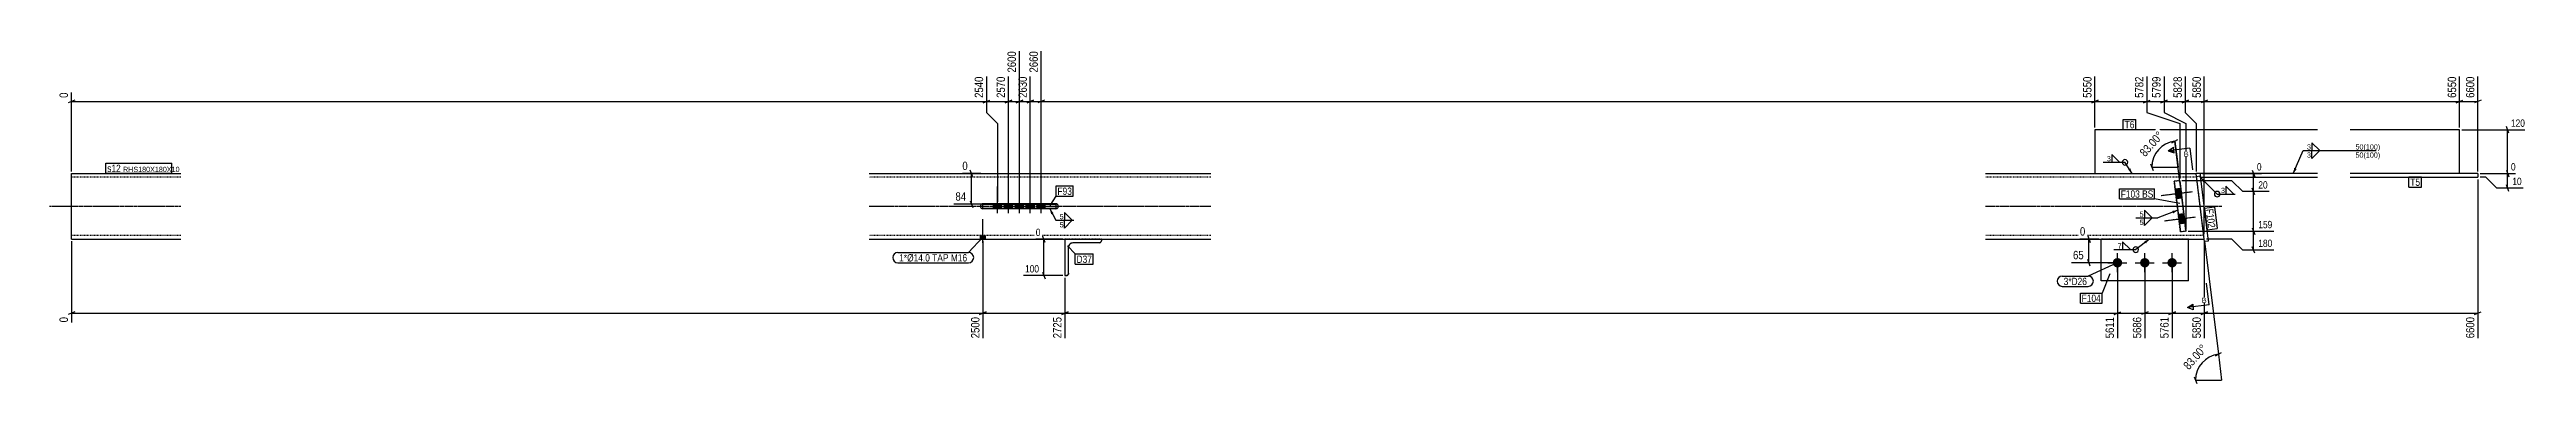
# Model space of a CAD drawing. Header units: millimetres. Extents: x 38 to 39268, y 10 to 1241.
# Drawn here: x 32475 to 39268, y 14 to 932 of the extents above; entities that cross this region are included whole.
import ezdxf

# ---------------------------------------------------------------- set-up
doc = ezdxf.new("R2010")
doc.units = ezdxf.units.MM
doc.linetypes.add('DXK_LINE_DOT2', pattern=[3.9198, 1.9599, -1.9599])
doc.linetypes.add('DXK_LINE_DOT3', pattern=[5.9187, 2.979, -0.9799, 0.9799, -0.9799])
for name, color, linetype in [('MÅLSÆTNING', 7, 'Continuous'), ('STÅL', 7, 'Continuous'), ('TEKST', 7, 'Continuous')]:
    doc.layers.add(name, color=color, linetype=linetype)
doc.styles.add('Arial', font='ARIAL.TTF', dxfattribs={"height": 0.2})
doc.styles.add('Arial Narrow', font='ARIALN.TTF', dxfattribs={"height": 0.2})

msp = doc.modelspace()

# ---------------------------------------------------------------- hatches: boundary and pattern name
at = {"layer": 'STÅL', "linetype": 'Continuous'}
for points in [[(38323, 523.9), (38319.8, 549.7), (38304.9, 547.8), (38308.1, 522)], [(35085.9, 507.1), (35063.9, 507.1), (35063.9, 495.1), (35085.9, 495.1)], [(35085.9, 507.1), (35063.9, 507.1), (35063.9, 495.1), (35085.9, 495.1)], [(35115.9, 507.1), (35093.9, 507.1), (35093.9, 495.1), (35115.9, 495.1)], [(35115.9, 507.1), (35093.9, 507.1), (35093.9, 495.1), (35115.9, 495.1)], [(35145.9, 507.1), (35123.9, 507.1), (35123.9, 495.1), (35145.9, 495.1)], [(35145.9, 507.1), (35123.9, 507.1), (35123.9, 495.1), (35145.9, 495.1)], [(35175.9, 507.1), (35153.9, 507.1), (35153.9, 495.1), (35175.9, 495.1)], [(35175.9, 507.1), (35153.9, 507.1), (35153.9, 495.1), (35175.9, 495.1)], [(35205.9, 507.1), (35183.9, 507.1), (35183.9, 495.1), (35205.9, 495.1)], [(35205.9, 507.1), (35183.9, 507.1), (35183.9, 495.1), (35205.9, 495.1)], [(38331.5, 454.4), (38328.4, 480.2), (38313.5, 478.4), (38316.6, 452.6)], [(35041.9, 421.1), (35027.9, 421.1), (35027.9, 411.1), (35041.9, 411.1)], [(38146.4, 359.1, -1), (38146.4, 333.1, -1)], [(38221.4, 359.1, -1), (38221.4, 333.1, -1)], [(38296.4, 359.1, -1), (38296.4, 333.1, -1)]]:
    msp.add_hatch(color=96, dxfattribs=at).paths.add_polyline_path(points)
at = {"layer": 'TEKST', "linetype": 'Continuous'}
for points in [[(38381.6, 567.8), (38373.7, 581.1), (38386.9, 573.1)], [(38296.7, 488.5), (38312, 490.2), (38299.3, 481.5)], [(38220, 404.9), (38234.2, 411.1), (38224.6, 399)]]:
    msp.add_hatch(color=3, dxfattribs=at).paths.add_polyline_path(points)

# ---------------------------------------------------------------- linework, layer by layer
at = {"layer": 'MÅLSÆTNING', "color": 7, "linetype": 'Continuous'}
for p, q in [((35194.9, 513.1), (35194.9, 927)), ((35194.9, 513.1), (35194.9, 927)), ((35044.9, 857.4), (35044.9, 758.7)), ((35104.9, 513.1), (35104.9, 857.4)), ((35164.9, 513.1), (35164.9, 857.4)), ((38084.9, 717.1), (38084.9, 857.4)), ((38084.9, 717.1), (38084.9, 857.4)), ((38227.2, 857.4), (38227.2, 758.7)), ((38274.2, 857.4), (38274.2, 758.7)), ((38332.6, 857.4), (38332.6, 758.7)), ((38384.7, 425.3), (38384.7, 857.4)), ((38384.7, 425.3), (38384.7, 857.4)), ((39084.9, 717.1), (39084.9, 857.4)), ((39134.9, 597.1), (39134.9, 857.4)), ((32543.9, 792.3), (32525.9, 785.1)), ((32534.9, 597.1), (32534.9, 813.5)), ((35035.9, 785.1), (35053.9, 792.3)), ((35044.9, 788.7), (35104.9, 788.7)), ((35044.9, 758.7), (35074.9, 728.7)), ((35044.9, 758.7), (35074.9, 728.7)), ((35113.9, 792.3), (35095.9, 785.1)), ((35134.9, 788.7), (35164.9, 788.7)), ((35155.9, 785.1), (35173.9, 792.3)), ((35173.9, 792.3), (35155.9, 785.1)), ((35164.9, 788.7), (35194.9, 788.7)), ((35203.9, 792.3), (35185.9, 785.1)), ((35203.9, 792.3), (35185.9, 785.1)), ((35194.9, 788.7), (38084.9, 788.7)), ((38093.9, 792.3), (38075.9, 785.1)), ((38075.9, 785.1), (38093.9, 792.3)), ((38218.2, 785.1), (38236.2, 792.3)), ((38265.2, 785.1), (38283.2, 792.3)), ((38323.6, 785.1), (38341.6, 792.3)), ((38332.6, 788.7), (38384.7, 788.7)), ((38332.6, 758.7), (38362.6, 728.7)), ((38332.6, 758.7), (38362.6, 728.7)), ((38393.7, 792.3), (38375.7, 785.1)), ((38393.7, 792.3), (38375.7, 785.1)), ((38384.7, 788.7), (39084.9, 788.7)), ((39075.9, 785.1), (39093.9, 792.3)), ((39143.9, 792.3), (39125.9, 785.1)), ((35074.9, 728.7), (35074.9, 513.1)), ((35074.9, 728.7), (35074.9, 513.1)), ((38295.3, 675.3), (38312.3, 684.7)), ((38317.5, 568.5), (38303.8, 680)), ((38303.8, 680), (38312.6, 608.5)), ((38317.2, 728.7), (38317.2, 577.5)), ((38317.2, 728.7), (38317.2, 577.5)), ((38334.2, 728.7), (38334.2, 438.6)), ((38334.2, 728.7), (38334.2, 438.6)), ((38362.6, 728.7), (38362.6, 597.1)), ((38362.6, 728.7), (38362.6, 597.1)), ((39090.9, 711.1), (39264.1, 711.1)), ((39220.3, 702.1), (39213.1, 720.1)), ((39216.7, 591.1), (39216.7, 711.1)), ((38237, 617.5), (38244.2, 599.5)), ((35028.9, 591.1), (34978.5, 591.1)), ((35006.9, 582.1), (34999.7, 600.1)), ((35003.3, 507.1), (35003.3, 591.1)), ((38240.6, 608.5), (38312.6, 608.5)), ((38460, 571.5), (38323.2, 571.5)), ((38460, 571.5), (38323.2, 571.5)), ((38379.7, 591.1), (38541.8, 591.1)), ((38490, 541.5), (38460, 571.5)), ((38490, 541.5), (38460, 571.5)), ((38516.4, 600.1), (38523.6, 582.1)), ((38523.6, 532.5), (38516.4, 550.5)), ((38523.6, 532.5), (38516.4, 550.5)), ((38520, 541.5), (38520, 591.1)), ((39134.9, 575.1), (39134.9, 138.6)), ((39140.9, 591.1), (39238.5, 591.1)), ((39140.9, 591.1), (39238.5, 591.1)), ((39156.7, 581.1), (39140.9, 581.1)), ((39186.7, 551.1), (39156.7, 581.1)), ((39258.9, 551.1), (39186.7, 551.1)), ((39213.1, 600.1), (39220.3, 582.1)), ((39213.1, 600.1), (39220.3, 582.1)), ((39220.3, 542.1), (39213.1, 560.1)), ((39216.7, 551.1), (39216.7, 591.1)), ((35028.9, 507.1), (34955.1, 507.1)), ((34999.7, 516.1), (35006.9, 498.1)), ((38562.2, 541.5), (38490, 541.5)), ((38562.2, 541.5), (38490, 541.5)), ((38520, 432.6), (38520, 541.5)), ((35253.9, 411.1), (35179.8, 411.1)), ((35205.2, 402.1), (35198, 420.1)), ((35201.6, 311.1), (35201.6, 411.1)), ((38095.4, 411.1), (38043.6, 411.1)), ((38064.8, 420.1), (38072, 402.1)), ((38068.4, 346.1), (38068.4, 411.1)), ((38340.2, 432.6), (38575, 432.6)), ((38340.2, 432.6), (38575, 432.6)), ((38460, 411.1), (38390.7, 411.1)), ((38490, 381.1), (38460, 411.1)), ((38516.4, 441.6), (38523.6, 423.6)), ((38516.4, 441.6), (38523.6, 423.6)), ((38520, 381.1), (38520, 432.6)), ((32534.9, 405.1), (32534.9, 182.4)), ((35034.9, 405.1), (35034.9, 138.6)), ((38140.4, 346.1), (38020.2, 346.1)), ((38072, 337.1), (38064.8, 355.1)), ((38146.4, 340.1), (38146.4, 138.6)), ((38221.4, 340.1), (38221.4, 138.6)), ((38221.4, 340.1), (38221.4, 138.6)), ((38385.4, 405.2), (38423.5, 94.9)), ((38575, 381.1), (38490, 381.1)), ((38523.6, 372.1), (38516.4, 390.1)), ((35253.9, 311.1), (35146.6, 311.1)), ((35198, 320.1), (35205.2, 302.1)), ((35259.9, 305.1), (35259.9, 138.6)), ((35259.9, 305.1), (35259.9, 138.6)), ((32543.9, 210.9), (32525.9, 203.7)), ((32534.9, 207.3), (35034.9, 207.3)), ((35025.9, 203.7), (35043.9, 210.9)), ((35268.9, 210.9), (35250.9, 203.7)), ((35250.9, 203.7), (35268.9, 210.9)), ((35259.9, 207.3), (38146.4, 207.3)), ((38137.4, 203.7), (38155.4, 210.9)), ((38230.4, 210.9), (38212.4, 203.7)), ((38221.4, 207.3), (38296.4, 207.3)), ((38287.4, 203.7), (38305.4, 210.9)), ((38393.7, 210.9), (38375.7, 203.7)), ((38375.7, 203.7), (38393.7, 210.9)), ((38384.7, 207.3), (39134.9, 207.3)), ((39125.9, 203.7), (39143.9, 210.9)), ((38415, 90.2), (38432, 99.5)), ((38423.5, 94.9), (38432.3, 23.4)), ((38356.7, 32.4), (38363.9, 14.4)), ((38360.3, 23.4), (38432.3, 23.4))]:
    msp.add_line(p, q, dxfattribs=at)
for centre in [(38312.6, 608.5), (38432.3, 23.4)]:
    msp.add_arc(centre, 72, 97, 180, dxfattribs=at)
at = {"layer": 'STÅL', "color": 2, "linetype": 'Continuous'}
for p, q in [((38695.5, 711.1), (38084.9, 711.1)), ((38084.9, 711.1), (38084.9, 591.1)), ((39084.9, 711.1), (38784.9, 711.1)), ((39084.9, 591.1), (39084.9, 711.1)), ((32534.9, 436.1), (32534.9, 591.1)), ((32534.9, 591.1), (32834.9, 591.1)), ((34722.9, 591.1), (35659.9, 591.1)), ((37784.9, 591.1), (38362.6, 591.1)), ((38317.2, 571.5), (38302.3, 569.7)), ((38302.3, 569.7), (38319.3, 430.7)), ((38317.2, 571.5), (38334.2, 432.6)), ((38373.7, 591.1), (38362.6, 591.1)), ((38383.8, 418.3), (38362.6, 591.1)), ((38363.6, 583.2), (38373.5, 584.4)), ((38373.5, 584.4), (38395.5, 405.4)), ((38695.5, 591.1), (38373.7, 591.1)), ((38373.7, 591.1), (38373.7, 582.9)), ((38373.9, 581.1), (38695.5, 581.1)), ((39134.9, 591.1), (38784.9, 591.1)), ((38784.9, 581.1), (39134.9, 581.1)), ((39134.9, 591.1), (39134.9, 581.1)), ((35034.9, 508.1), (35032.3, 507.6)), ((35032.3, 494.7), (35034.9, 494.1)), ((35234.9, 508.1), (35034.9, 508.1)), ((35034.9, 495.1), (35034.9, 507.1)), ((35034.9, 507.1), (35234.9, 507.1)), ((35234.9, 495.1), (35034.9, 495.1)), ((35234.9, 494.1), (35034.9, 494.1)), ((35084.9, 495.1), (35084.9, 507.1)), ((35184.9, 495.1), (35184.9, 507.1)), ((35237.6, 507.6), (35234.9, 508.1)), ((35234.9, 507.1), (35234.9, 495.1)), ((35234.9, 494.1), (35237.6, 494.7)), ((32534.9, 411.1), (32534.9, 436.1)), ((32534.9, 411.1), (32834.9, 411.1)), ((34722.9, 411.1), (35659.9, 411.1)), ((35259.9, 411.1), (35259.9, 311.1)), ((35359.9, 411.1), (35359.9, 407.1)), ((37784.9, 411.1), (38384.7, 411.1)), ((38101.4, 296.1), (38101.4, 411.1)), ((38334.2, 432.6), (38319.3, 430.7)), ((38341.4, 296.1), (38341.4, 411.1)), ((38385.6, 404.2), (38383.8, 418.3)), ((35270.9, 393.7), (35269.9, 389.1)), ((35269.9, 317.1), (35269.9, 389.1)), ((35281.9, 401.1), (35277.4, 400.2)), ((35353.9, 401.1), (35281.9, 401.1)), ((35356.2, 401.6), (35353.9, 401.1)), ((35359.9, 407.1), (35359.5, 404.8)), ((38395.5, 405.4), (38385.6, 404.2)), ((35259.9, 311.1), (35263.9, 311.1)), ((35266.2, 311.6), (35263.9, 311.1)), ((35269.9, 317.1), (35269.5, 314.8)), ((38341.4, 296.1), (38101.4, 296.1))]:
    msp.add_line(p, q, dxfattribs=at)
at = {"layer": 'STÅL', "color": 7, "linetype": 'DXK_LINE_DOT2'}
for p, q in [((32834.9, 581.1), (32534.9, 581.1)), ((35659.9, 581.1), (34722.9, 581.1)), ((38363.8, 581.1), (37784.9, 581.1)), ((38084.9, 591.1), (38362.6, 591.1)), ((38317.2, 571.5), (38302.3, 569.7)), ((38319.3, 430.7), (38302.3, 569.7)), ((38334.2, 432.6), (38317.2, 571.5)), ((38383.8, 418.3), (38363.6, 583.2)), ((38695.5, 591.1), (38373.7, 591.1)), ((38373.7, 581.1), (38373.7, 582.9)), ((38373.7, 581.1), (38373.9, 581.1)), ((39084.9, 591.1), (38784.9, 591.1)), ((35032.3, 507.6), (35034.9, 508.1)), ((35034.9, 494.1), (35032.3, 494.7)), ((35234.9, 508.1), (35237.6, 507.6)), ((35237.6, 494.7), (35234.9, 494.1)), ((32534.9, 413), (32534.9, 436.1)), ((32834.9, 421.1), (32534.9, 421.1)), ((35659.9, 421.1), (34722.9, 421.1)), ((35359.9, 411.1), (35259.9, 411.1)), ((38383.5, 421.1), (37784.9, 421.1)), ((38341.4, 411.1), (38101.4, 411.1)), ((38334.2, 432.6), (38319.3, 430.7)), ((38384.5, 413), (38383.8, 418.3)), ((38384.7, 411.1), (38384.5, 413)), ((35269.9, 389.1), (35270.9, 393.7)), ((35277.4, 400.2), (35281.9, 401.1)), ((35353.9, 401.1), (35356.2, 401.6)), ((35359.5, 404.8), (35359.9, 407.1)), ((35263.9, 311.1), (35266.2, 311.6)), ((35269.5, 314.8), (35269.9, 317.1))]:
    msp.add_line(p, q, dxfattribs=at)
at = {"layer": 'STÅL', "color": 96, "linetype": 'Continuous'}
for p, q in [((35074.9, 482.1), (35074.9, 555.1)), ((35074.9, 482.1), (35074.9, 555.1)), ((35104.9, 482.1), (35104.9, 555.1)), ((35104.9, 482.1), (35104.9, 555.1)), ((35134.9, 482.1), (35134.9, 555.1)), ((35134.9, 482.1), (35134.9, 555.1)), ((35164.9, 482.1), (35164.9, 555.1)), ((35164.9, 482.1), (35164.9, 555.1)), ((35194.9, 482.1), (35194.9, 555.1)), ((35194.9, 482.1), (35194.9, 555.1)), ((38319.8, 549.7), (38304.9, 547.8)), ((35063.9, 495.1), (35063.9, 507.1)), ((35063.9, 495.1), (35063.9, 507.1)), ((35085.9, 495.1), (35085.9, 507.1)), ((35085.9, 495.1), (35085.9, 507.1)), ((35093.9, 495.1), (35093.9, 507.1)), ((35093.9, 495.1), (35093.9, 507.1)), ((35115.9, 495.1), (35115.9, 507.1)), ((35115.9, 495.1), (35115.9, 507.1)), ((35123.9, 495.1), (35123.9, 507.1)), ((35123.9, 495.1), (35123.9, 507.1)), ((35145.9, 495.1), (35145.9, 507.1)), ((35145.9, 495.1), (35145.9, 507.1)), ((35153.9, 495.1), (35153.9, 507.1)), ((35153.9, 495.1), (35153.9, 507.1)), ((35175.9, 495.1), (35175.9, 507.1)), ((35175.9, 495.1), (35175.9, 507.1)), ((35183.9, 495.1), (35183.9, 507.1)), ((35183.9, 495.1), (35183.9, 507.1)), ((35205.9, 495.1), (35205.9, 507.1)), ((35205.9, 495.1), (35205.9, 507.1)), ((38351.2, 540.4), (38266.8, 530.1)), ((38323, 523.9), (38308.1, 522)), ((38328.4, 480.2), (38313.5, 478.4)), ((35027.9, 411.1), (35027.9, 421.1)), ((35034.9, 401.1), (35034.9, 466.1)), ((35041.9, 411.1), (35041.9, 421.1)), ((38359.7, 470.9), (38275.4, 460.6)), ((38331.5, 454.4), (38316.6, 452.6)), ((38120.4, 346.1), (38172.4, 346.1)), ((38146.4, 320.1), (38146.4, 372.1)), ((38195.4, 346.1), (38247.4, 346.1)), ((38221.4, 320.1), (38221.4, 372.1)), ((38270.4, 346.1), (38322.4, 346.1)), ((38296.4, 320.1), (38296.4, 372.1))]:
    msp.add_line(p, q, dxfattribs=at)
at = {"layer": 'STÅL', "color": 96, "linetype": 'DXK_LINE_DOT2'}
for p, q in [((38319.8, 549.7), (38304.9, 547.8)), ((38351.2, 540.4), (38266.8, 530.1)), ((38323, 523.9), (38308.1, 522)), ((38328.4, 480.2), (38313.5, 478.4)), ((38359.7, 470.9), (38275.4, 460.6)), ((38331.5, 454.4), (38316.6, 452.6))]:
    msp.add_line(p, q, dxfattribs=at)
at = {"layer": 'STÅL', "color": 7, "linetype": 'DXK_LINE_DOT3'}
for p, q in [((32474.9, 501.1), (32834.9, 501.1)), ((34722.9, 501.1), (35659.9, 501.1)), ((37784.9, 501.1), (38433.7, 501.1)), ((35309.9, 361.1), (35309.9, 361.1))]:
    msp.add_line(p, q, dxfattribs=at)
at = {"layer": 'STÅL', "color": 2, "linetype": 'Continuous'}
for centre, radius, start, end in [((35034.9, 501.1), 7, 112.5, 247.5), ((35234.9, 501.1), 7, 292.5, 67.5), ((35281.9, 389.1), 12, 112.5, 157.5), ((35353.9, 407.1), 6, 292.5, 337.5), ((35263.9, 317.1), 6, 292.5, 337.5)]:
    msp.add_arc(centre, radius, start, end, dxfattribs=at)
at = {"layer": 'STÅL', "color": 7, "linetype": 'DXK_LINE_DOT2'}
for centre, radius, start, end in [((35034.9, 501.1), 7, 112.5, 247.5), ((35234.9, 501.1), 7, 292.5, 67.5), ((35281.9, 389.1), 12, 112.5, 157.5), ((35353.9, 407.1), 6, 292.5, 337.5), ((35263.9, 317.1), 6, 292.5, 337.5)]:
    msp.add_arc(centre, radius, start, end, dxfattribs=at)
at = {"layer": 'TEKST', "color": 3, "linetype": 'Continuous'}
for p, q in [((38312, 490.2), (38256.8, 469.5)), ((38234.2, 411.1), (38196.7, 382.1))]:
    msp.add_line(p, q, dxfattribs=at)
msp.add_arc((38196.7, 382.1), 7.5, 270, 90, dxfattribs=at)

# ---------------------------------------------------------------- wipeouts: each hides what was drawn before it
at = {"color": 0}
for points in [[(38676.6, 655.9), (38676.6, 673.3), (38665.1, 673.3), (38665.1, 655.9)], [(34991.9, 349.6), (34991.9, 370.6), (34805.2, 370.6), (34805.2, 349.6)]]:
    msp.add_wipeout(points, dxfattribs=at).dxf.layer = 'TEKST'
at = {"color": 0, "linetype": 'Continuous'}
msp.add_wipeout([(38857.2, 655.9), (38857.2, 673.3), (38798.2, 673.3), (38798.2, 655.9)], dxfattribs=at).dxf.layer = 'TEKST'

# ---------------------------------------------------------------- next in the draw order: linework, layer by layer
at = {"layer": 'TEKST', "color": 3, "linetype": 'Continuous'}
for p, q in [((38701.1, 654.1), (38679.7, 675.6)), ((38679.7, 675.6), (38679.7, 654.1)), ((38679.7, 654.1), (38701.1, 654.1))]:
    msp.add_line(p, q, dxfattribs=at)

# ---------------------------------------------------------------- next in the draw order: wipeouts: each hides what was drawn before it
at = {"color": 0, "linetype": 'Continuous'}
for points, layer in [([(35190.1, 931.8), (35156.5, 931.8), (35156.5, 863.7), (35190.1, 863.7)], 'MÅLSÆTNING'), ([(35100.1, 862.2), (35066.5, 862.2), (35066.5, 794.1), (35100.1, 794.1)], 'MÅLSÆTNING'), ([(38379.9, 862.2), (38346.3, 862.2), (38346.3, 794.1), (38379.9, 794.1)], 'MÅLSÆTNING'), ([(39080.1, 862.2), (39046.5, 862.2), (39046.5, 794.1), (39080.1, 794.1)], 'MÅLSÆTNING'), ([(39268.3, 715.3), (39268.3, 744.7), (39221.5, 744.7), (39221.5, 715.3)], 'MÅLSÆTNING'), ([(34997.9, 595.9), (34997.9, 629.5), (34973.7, 629.5), (34973.7, 595.9)], 'MÅLSÆTNING'), ([(38546, 595.3), (38546, 624.7), (38524.8, 624.7), (38524.8, 595.3)], 'MÅLSÆTNING'), ([(39242.7, 595.3), (39242.7, 624.7), (39221.5, 624.7), (39221.5, 595.3)], 'MÅLSÆTNING'), ([(34993.6, 511.9), (34993.6, 545.5), (34954.7, 545.5), (34954.7, 511.9)], 'MÅLSÆTNING'), ([(35196.8, 415.3), (35196.8, 444.7), (35175.6, 444.7), (35175.6, 415.3)], 'MÅLSÆTNING'), ([(38063, 415.9), (38063, 449.5), (38038.8, 449.5), (38038.8, 415.9)], 'MÅLSÆTNING'), ([(38575.4, 436.8), (38575.4, 466.2), (38528.6, 466.2), (38528.6, 436.8)], 'MÅLSÆTNING'), ([(35193, 315.3), (35193, 344.7), (35146.2, 344.7), (35146.2, 315.3)], 'MÅLSÆTNING'), ([(32530.1, 201.9), (32496.5, 201.9), (32496.5, 177.6), (32530.1, 177.6)], 'MÅLSÆTNING'), ([(35030.1, 201.9), (34996.5, 201.9), (34996.5, 133.8), (35030.1, 133.8)], 'MÅLSÆTNING'), ([(38141.6, 201.9), (38108, 201.9), (38108, 133.8), (38141.6, 133.8)], 'MÅLSÆTNING'), ([(39130.1, 201.9), (39096.5, 201.9), (39096.5, 133.8), (39130.1, 133.8)], 'MÅLSÆTNING'), ([(38342.2, 638.1), (38340.4, 653), (38327.2, 651.4), (38329, 636.5)], 'TEKST'), ([(38857.2, 633.4), (38857.2, 650.8), (38798.2, 650.8), (38798.2, 633.4)], 'TEKST')]:
    msp.add_wipeout(points, dxfattribs=at).dxf.layer = layer
at = {"color": 0}
for points, layer in [([(38281.4, 695), (38256.2, 717.3), (38197.8, 651.2), (38222.9, 629)], 'MÅLSÆTNING'), ([(38401.1, 109.9), (38375.9, 132.2), (38317.5, 66.1), (38342.6, 43.8)], 'MÅLSÆTNING'), ([(32670.3, 595.3), (32670.3, 616.3), (32633.2, 616.3), (32633.2, 595.3)], 'TEKST'), ([(38127.8, 623.7), (38127.8, 641.1), (38116.3, 641.1), (38116.3, 623.7)], 'TEKST'), ([(35279, 532.5), (35279, 553.5), (35239.3, 553.5), (35239.3, 532.5)], 'TEKST'), ([(38440.9, 536.4), (38440.9, 553.8), (38429.3, 553.8), (38429.3, 536.4)], 'TEKST'), ([(38976.5, 557.4), (38976.5, 578.4), (38949.6, 578.4), (38949.6, 557.4)], 'TEKST'), ([(38217.5, 471.3), (38217.5, 488.7), (38206, 488.7), (38206, 471.3)], 'TEKST'), ([(34991.9, 349.6), (34991.9, 370.6), (34805.2, 370.6), (34805.2, 349.6)], 'TEKST'), ([(35333.8, 345.6), (35333.8, 366.6), (35291.6, 366.6), (35291.6, 345.6)], 'TEKST'), ([(38157.4, 383.9), (38157.4, 401.3), (38145.8, 401.3), (38145.8, 383.9)], 'TEKST'), ([(38062.8, 284.8), (38062.8, 305.8), (37998.9, 305.8), (37998.9, 284.8)], 'TEKST')]:
    msp.add_wipeout(points, dxfattribs=at).dxf.layer = layer

# ---------------------------------------------------------------- next in the draw order: hatches: boundary and pattern name
at = {"layer": 'TEKST', "linetype": 'Continuous'}
for color, points in [(30, [(38300.8, 655.7), (38301.7, 648.3), (38285.9, 653.9)]), (3, [(38181.9, 605.8), (38186.8, 591.1), (38175.6, 601.7)])]:
    msp.add_hatch(color=color, dxfattribs=at).paths.add_polyline_path(points)

# ---------------------------------------------------------------- next in the draw order: linework, layer by layer
at = {"layer": 'MÅLSÆTNING', "color": 7, "linetype": 'Continuous'}
for p, q in [((35134.9, 513.1), (35134.9, 927)), ((35044.9, 857.4), (35044.9, 758.7)), ((35164.9, 513.1), (35164.9, 857.4)), ((38332.6, 857.4), (38332.6, 758.7)), ((39084.9, 717.1), (39084.9, 857.4)), ((32534.9, 788.7), (35044.9, 788.7)), ((35035.9, 785.1), (35053.9, 792.3)), ((35125.9, 785.1), (35143.9, 792.3)), ((38227.2, 758.7), (38317.2, 728.7)), ((38227.2, 758.7), (38317.2, 728.7)), ((38274.2, 788.7), (38332.6, 788.7)), ((38274.2, 758.7), (38334.2, 728.7)), ((38274.2, 758.7), (38334.2, 728.7)), ((38341.6, 792.3), (38323.6, 785.1)), ((39075.9, 785.1), (39093.9, 792.3)), ((39084.9, 788.7), (39134.9, 788.7)), ((35034.9, 405.1), (35034.9, 138.6)), ((38146.4, 340.1), (38146.4, 138.6)), ((38296.4, 340.1), (38296.4, 138.6)), ((38384.7, 405.1), (38384.7, 138.6)), ((38384.7, 405.1), (38384.7, 138.6)), ((35043.9, 210.9), (35025.9, 203.7)), ((35034.9, 207.3), (35259.9, 207.3)), ((38137.4, 203.7), (38155.4, 210.9)), ((38146.4, 207.3), (38221.4, 207.3))]:
    msp.add_line(p, q, dxfattribs=at)
at = {"layer": 'TEKST', "color": 3, "linetype": 'Continuous'}
for p, q in [((38107, 621.9), (38167.1, 621.9)), ((38152.3, 621.9), (38130.9, 643.4)), ((38130.9, 643.4), (38130.9, 621.9)), ((38130.9, 621.9), (38152.3, 621.9)), ((38186.8, 591.1), (38167.1, 621.9)), ((38373.7, 581.1), (38420, 534.6)), ((38465.4, 534.6), (38444, 556)), ((38444, 556), (38444, 534.6)), ((38242, 469.5), (38220.6, 490.9)), ((38220.6, 490.9), (38220.6, 469.5)), ((38420, 534.6), (38469.7, 534.6)), ((38444, 534.6), (38465.4, 534.6)), ((38220.6, 469.5), (38242, 469.5)), ((38136.5, 382.1), (38196.7, 382.1)), ((38181.9, 382.1), (38160.4, 403.5)), ((38160.4, 403.5), (38160.4, 382.1)), ((38160.4, 382.1), (38181.9, 382.1))]:
    msp.add_line(p, q, dxfattribs=at)
at = {"layer": 'TEKST', "color": 30, "linetype": 'Continuous'}
for p, q in [((38285.9, 653.9), (38299.9, 663.2)), ((38285.9, 653.9), (38301.7, 648.3)), ((38301.7, 648.3), (38299.9, 663.2))]:
    msp.add_line(p, q, dxfattribs=at)
at = {"layer": 'TEKST', "color": 7, "linetype": 'Continuous'}
for p, q in [((38345.4, 661.2), (38285.9, 653.9)), ((38345.4, 661.2), (38352.7, 601.6)), ((35034.9, 416.1), (34995.5, 374.2)), ((34801.6, 374.2), (34995.5, 374.2)), ((34801.6, 346), (34995.5, 346))]:
    msp.add_line(p, q, dxfattribs=at)
at = {"layer": 'TEKST', "color": 3, "linetype": 'Continuous'}
for centre, start, end in [((38167.1, 621.9), 90, 270), ((38167.1, 621.9), 270, 90), ((38420, 534.6), 90, 270), ((38420, 534.6), 270, 90), ((38196.7, 382.1), 90, 270)]:
    msp.add_arc(centre, 7.5, start, end, dxfattribs=at)
at = {"layer": 'TEKST', "color": 7, "linetype": 'Continuous'}
for centre, start, end in [((34801.6, 360.1), 90, 270), ((34995.5, 360.1), 270, 90)]:
    msp.add_arc(centre, 14.1, start, end, dxfattribs=at)

# ---------------------------------------------------------------- next in the draw order: texts
at = {"layer": 'MÅLSÆTNING', "color": 3, "linetype": 'Continuous', "style": 'Arial Narrow'}
for s, height, p in [('2660', 22.91, (35185.3, 868.5)), ('2570', 22.91, (35095.3, 798.9)), ('5850', 22.91, (38375.1, 798.9)), ('6550', 22.91, (39075.3, 798.9)), ('0', 22.9, (32525.3, 182.4)), ('2500', 22.91, (35025.3, 138.6)), ('5611', 22.91, (38136.8, 138.6)), ('6600', 22.91, (39125.3, 138.6))]:
    msp.add_text(s, height=height, rotation=90.00021, dxfattribs=at).set_placement(p)
at = {"layer": 'MÅLSÆTNING', "color": 3, "style": 'Arial Narrow'}
for p in [(38222.5, 635.7), (38342.2, 50.6)]:
    msp.add_text('83.00°', height=22.91, rotation=48.50088, dxfattribs=at).set_placement(p)
at = {"layer": 'MÅLSÆTNING', "color": 3, "linetype": 'Continuous', "style": 'Arial Narrow'}
for s, height, p in [('120', 20.04, (39225.7, 719.5)), ('0', 22.9, (34978.5, 600.7)), ('0', 20, (38529, 599.5)), ('84', 22.91, (34959.5, 516.7)), ('0', 20, (35179.8, 419.5)), ('0', 22.9, (38043.6, 420.7)), ('100', 20.04, (35150.4, 319.5))]:
    msp.add_text(s, height=height, dxfattribs=at).set_placement(p)
at = {"layer": 'TEKST', "color": 3, "style": 'Arial Narrow'}
for s, height, p in [('3', 14.3, (38117.5, 624.9)), ('3', 14.3, (38430.5, 537.6)), ('1*Ø14.0 TAP M16', 20.043, (34805.2, 349.6)), ('7', 14.3, (38147, 385.1))]:
    msp.add_text(s, height=height, dxfattribs=at).set_placement(p)
at = {"layer": 'TEKST', "color": 3, "linetype": 'Continuous', "style": 'Arial'}
msp.add_text('B', height=14.3, rotation=7.00154, dxfattribs=at).set_placement((38329, 636.5))
at = {"layer": 'TEKST', "color": 3, "linetype": 'Continuous', "style": 'Arial Narrow'}
for p in [(38799.4, 657.1), (38799.4, 634.6)]:
    msp.add_text('50(100)', height=14.32, dxfattribs=at).set_placement(p)

# ---------------------------------------------------------------- next in the draw order: wipeouts: each hides what was drawn before it
at = {"color": 0, "linetype": 'Continuous'}
for points, layer in [([(39259.3, 555.3), (39259.3, 584.7), (39225.3, 584.7), (39225.3, 555.3)], 'MÅLSÆTNING'), ([(38575.4, 385.3), (38575.4, 414.7), (38528.6, 414.7), (38528.6, 385.3)], 'MÅLSÆTNING'), ([(38058.6, 350.9), (38058.6, 384.5), (38019.8, 384.5), (38019.8, 350.9)], 'MÅLSÆTNING'), ([(38676.6, 633.4), (38676.6, 650.8), (38665.1, 650.8), (38665.1, 633.4)], 'TEKST')]:
    msp.add_wipeout(points, dxfattribs=at).dxf.layer = layer
at = {"color": 0}
for points in [[(32670.3, 595.3), (32670.3, 616.3), (32633.2, 616.3), (32633.2, 595.3)], [(35279, 532.5), (35279, 553.5), (35239.3, 553.5), (35239.3, 532.5)], [(38976.5, 557.4), (38976.5, 578.4), (38949.6, 578.4), (38949.6, 557.4)], [(35333.8, 345.6), (35333.8, 366.6), (35291.6, 366.6), (35291.6, 345.6)], [(38062.8, 284.8), (38062.8, 305.8), (37998.9, 305.8), (37998.9, 284.8)]]:
    msp.add_wipeout(points, dxfattribs=at).dxf.layer = 'TEKST'

# ---------------------------------------------------------------- next in the draw order: hatches: boundary and pattern name
at = {"layer": 'TEKST', "linetype": 'Continuous'}
msp.add_hatch(color=3, dxfattribs=at).paths.add_polyline_path([(38638.1, 603.4), (38628.8, 591.1), (38631.2, 606.4)])

# ---------------------------------------------------------------- next in the draw order: linework, layer by layer
at = {"layer": 'TEKST', "color": 7, "linetype": 'Continuous'}
for p, q in [((32629.6, 591.7), (32629.6, 619.9)), ((35235.7, 557.1), (35282.6, 557.1)), ((35235.7, 528.9), (35235.7, 557.1)), ((35282.6, 528.9), (35282.6, 557.1)), ((38946, 582), (38980.1, 582)), ((38946, 553.8), (38946, 582)), ((38946, 553.8), (38980.1, 553.8)), ((38980.1, 553.8), (38980.1, 582)), ((35219.7, 502.9), (35235.7, 528.9)), ((35235.7, 528.9), (35282.6, 528.9)), ((35266.4, 392.1), (35288, 370.2)), ((35288, 370.2), (35337.4, 370.2)), ((35288, 342), (35288, 370.2)), ((35288, 342), (35337.4, 342)), ((35337.4, 342), (35337.4, 370.2)), ((38145.3, 346.1), (38066.4, 309.4)), ((37995.3, 309.4), (38066.4, 309.4)), ((37995.3, 281.2), (38066.4, 281.2))]:
    msp.add_line(p, q, dxfattribs=at)
at = {"layer": 'TEKST', "color": 3, "linetype": 'Continuous'}
for p, q in [((38628.8, 591.1), (38655.8, 654.1)), ((38655.8, 654.1), (38856, 654.1)), ((38679.7, 654.1), (38701.1, 654.1)), ((38701.1, 654.1), (38679.7, 632.7)), ((38679.7, 632.7), (38679.7, 654.1))]:
    msp.add_line(p, q, dxfattribs=at)
at = {"layer": 'TEKST', "color": 7, "linetype": 'Continuous'}
for centre, start, end in [((37995.3, 295.3), 90, 270), ((38066.4, 295.3), 270, 90)]:
    msp.add_arc(centre, 14.1, start, end, dxfattribs=at)

# ---------------------------------------------------------------- next in the draw order: texts
at = {"layer": 'MÅLSÆTNING', "color": 3, "linetype": 'Continuous', "style": 'Arial Narrow'}
for s, height, p in [('0', 20, (39225.7, 599.5)), ('10', 20.04, (39229.5, 559.5)), ('159', 20.04, (38532.8, 441)), ('180', 20.04, (38532.8, 389.5)), ('65', 22.91, (38024.6, 355.7))]:
    msp.add_text(s, height=height, dxfattribs=at).set_placement(p)
at = {"layer": 'TEKST', "color": 3, "style": 'Arial Narrow'}
for s, height, p in [('3', 14.3, (38666.3, 657.1)), ('F93', 20.04, (35239.3, 532.5)), ('T5', 20.04, (38949.6, 557.4)), ('D37', 20.04, (35291.6, 345.6)), ('3*D26', 20.04, (37998.9, 284.8))]:
    msp.add_text(s, height=height, dxfattribs=at).set_placement(p)
at = {"layer": 'TEKST', "color": 3, "linetype": 'Continuous', "style": 'Arial Narrow'}
msp.add_text('3', height=14.3, dxfattribs=at).set_placement((38666.3, 634.6))

# ---------------------------------------------------------------- next in the draw order: wipeouts: each hides what was drawn before it
at = {"color": 0, "linetype": 'Continuous'}
for points, layer in [([(32530.1, 818.3), (32496.5, 818.3), (32496.5, 794.1), (32530.1, 794.1)], 'MÅLSÆTNING'), ([(35040.1, 862.2), (35006.5, 862.2), (35006.5, 794.1), (35040.1, 794.1)], 'MÅLSÆTNING'), ([(35160.1, 862.2), (35126.5, 862.2), (35126.5, 794.1), (35160.1, 794.1)], 'MÅLSÆTNING'), ([(38327.8, 862.2), (38294.2, 862.2), (38294.2, 794.1), (38327.8, 794.1)], 'MÅLSÆTNING'), ([(39130.1, 862.2), (39096.5, 862.2), (39096.5, 794.1), (39130.1, 794.1)], 'MÅLSÆTNING'), ([(38562.6, 545.7), (38562.6, 575.1), (38528.6, 575.1), (38528.6, 545.7)], 'MÅLSÆTNING'), ([(35255.1, 201.9), (35221.5, 201.9), (35221.5, 133.8), (35255.1, 133.8)], 'MÅLSÆTNING'), ([(38291.6, 201.9), (38258, 201.9), (38258, 133.8), (38291.6, 133.8)], 'MÅLSÆTNING'), ([(38217.5, 448.8), (38217.5, 466.2), (38206, 466.2), (38206, 448.8)], 'TEKST')]:
    msp.add_wipeout(points, dxfattribs=at).dxf.layer = layer
at = {"color": 0}
for points in [[(38193.1, 715.3), (38193.1, 736.3), (38166.2, 736.3), (38166.2, 715.3)], [(32806.3, 595.3), (32806.3, 610.3), (32676.6, 610.3), (32676.6, 595.3)], [(38207.9, 524.8), (38207.9, 545.8), (38155.5, 545.8), (38155.5, 524.8)], [(38395.3, 440.8), (38416.1, 443.4), (38409.7, 495.4), (38388.9, 492.9)]]:
    msp.add_wipeout(points, dxfattribs=at).dxf.layer = 'TEKST'

# ---------------------------------------------------------------- next in the draw order: linework, layer by layer
at = {"layer": 'MÅLSÆTNING', "color": 7, "linetype": 'Continuous'}
for p, q in [((35134.9, 513.1), (35134.9, 927)), ((35104.9, 513.1), (35104.9, 857.4)), ((38274.2, 857.4), (38274.2, 758.7)), ((35095.9, 785.1), (35113.9, 792.3)), ((35104.9, 788.7), (35134.9, 788.7)), ((35143.9, 792.3), (35125.9, 785.1)), ((38227.2, 788.7), (38274.2, 788.7)), ((38283.2, 792.3), (38265.2, 785.1)), ((38296.4, 340.1), (38296.4, 138.6)), ((38230.4, 210.9), (38212.4, 203.7)), ((38305.4, 210.9), (38287.4, 203.7)), ((38296.4, 207.3), (38384.7, 207.3))]:
    msp.add_line(p, q, dxfattribs=at)
at = {"layer": 'TEKST', "color": 3, "linetype": 'Continuous'}
for p, q in [((38196.7, 469.5), (38256.8, 469.5)), ((38220.6, 469.5), (38242, 469.5)), ((38242, 469.5), (38220.6, 448.1)), ((38220.6, 448.1), (38220.6, 469.5))]:
    msp.add_line(p, q, dxfattribs=at)

# ---------------------------------------------------------------- next in the draw order: texts
at = {"layer": 'MÅLSÆTNING', "color": 3, "linetype": 'Continuous', "style": 'Arial Narrow'}
for s, height, p in [('2540', 22.91, (35035.3, 798.9)), ('2630', 22.91, (35155.3, 798.9)), ('5828', 22.91, (38323, 798.9)), ('6600', 22.91, (39125.3, 798.9)), ('0', 22.9, (32525.3, 798.9)), ('2725', 22.91, (35250.3, 138.6)), ('5761', 22.91, (38286.8, 138.6))]:
    msp.add_text(s, height=height, rotation=90.00021, dxfattribs=at).set_placement(p)
msp.add_text('20', height=20.04, dxfattribs=at).set_placement((38532.8, 549.9))
at = {"layer": 'TEKST', "color": 3, "style": 'Arial Narrow'}
msp.add_text('5', height=14.3, dxfattribs=at).set_placement((38207.2, 472.5))
at = {"layer": 'TEKST', "color": 3, "linetype": 'Continuous', "style": 'Arial Narrow'}
msp.add_text('5', height=14.3, dxfattribs=at).set_placement((38207.2, 450))

# ---------------------------------------------------------------- next in the draw order: wipeouts: each hides what was drawn before it
at = {"color": 0}
for points in [[(38193.1, 715.3), (38193.1, 736.3), (38166.2, 736.3), (38166.2, 715.3)], [(32806.3, 595.3), (32806.3, 610.3), (32676.6, 610.3), (32676.6, 595.3)], [(38207.9, 524.8), (38207.9, 545.8), (38155.5, 545.8), (38155.5, 524.8)], [(35255.5, 464.6), (35255.5, 482), (35244, 482), (35244, 464.6)], [(38395.3, 440.8), (38416.1, 443.4), (38409.7, 495.4), (38388.9, 492.9)], [(38100.8, 238.4), (38100.8, 259.4), (38048.3, 259.4), (38048.3, 238.4)]]:
    msp.add_wipeout(points, dxfattribs=at).dxf.layer = 'TEKST'

# ---------------------------------------------------------------- next in the draw order: linework, layer by layer
at = {"layer": 'TEKST', "color": 7, "linetype": 'Continuous'}
for p, q in [((38162.6, 739.9), (38196.7, 739.9)), ((38162.6, 711.7), (38162.6, 739.9)), ((38162.6, 711.7), (38196.7, 711.7)), ((38196.7, 711.7), (38196.7, 739.9)), ((32629.6, 619.9), (32809.9, 619.9)), ((32809.9, 591.7), (32809.9, 619.9)), ((32629.6, 591.7), (32809.9, 591.7)), ((38151.9, 521.2), (38151.9, 549.4)), ((38384.9, 496), (38412.9, 499.4)), ((38384.9, 496), (38392.1, 436.8)), ((38412.9, 499.4), (38420.1, 440.2)), ((38392.1, 436.8), (38420.1, 440.2))]:
    msp.add_line(p, q, dxfattribs=at)
at = {"layer": 'TEKST', "color": 3, "linetype": 'Continuous'}
for p, q in [((35280, 462.8), (35258.6, 484.2)), ((35258.6, 484.2), (35258.6, 462.8)), ((35258.6, 462.8), (35280, 462.8))]:
    msp.add_line(p, q, dxfattribs=at)

# ---------------------------------------------------------------- next in the draw order: texts
at = {"layer": 'TEKST', "color": 3, "style": 'Arial Narrow'}
for s, height, p in [('T6', 20.04, (38166.2, 715.3)), ('s12', 20.04, (32633.2, 595.3)), ('RHS180X180X10', 14.316, (32676.6, 595.3))]:
    msp.add_text(s, height=height, dxfattribs=at).set_placement(p)
msp.add_text('F102', height=20.04, rotation=-82.99867, dxfattribs=at).set_placement((38388.9, 492.9))

# ---------------------------------------------------------------- next in the draw order: wipeouts: each hides what was drawn before it
at = {"color": 0, "linetype": 'Continuous'}
for points in [[(35130.1, 931.8), (35096.5, 931.8), (35096.5, 863.7), (35130.1, 863.7)], [(38269.4, 862.2), (38235.8, 862.2), (38235.8, 794.1), (38269.4, 794.1)], [(38216.6, 201.9), (38183, 201.9), (38183, 133.8), (38216.6, 133.8)], [(38379.9, 201.9), (38346.3, 201.9), (38346.3, 133.8), (38379.9, 133.8)]]:
    msp.add_wipeout(points, dxfattribs=at).dxf.layer = 'MÅLSÆTNING'
at = {"color": 0}
for points in [[(38244.9, 524.8), (38244.9, 545.8), (38214.2, 545.8), (38214.2, 524.8)], [(38100.8, 238.4), (38100.8, 259.4), (38048.3, 259.4), (38048.3, 238.4)]]:
    msp.add_wipeout(points, dxfattribs=at).dxf.layer = 'TEKST'

# ---------------------------------------------------------------- next in the draw order: linework, layer by layer
at = {"layer": 'MÅLSÆTNING', "color": 7, "linetype": 'Continuous'}
for p, q in [((38227.2, 857.4), (38227.2, 758.7)), ((38084.9, 788.7), (38227.2, 788.7)), ((38218.2, 785.1), (38236.2, 792.3))]:
    msp.add_line(p, q, dxfattribs=at)
at = {"layer": 'TEKST', "color": 7, "linetype": 'Continuous'}
for p, q in [((38125.7, 316.1), (38104.4, 263)), ((38044.7, 263), (38104.4, 263)), ((38044.7, 234.8), (38044.7, 263)), ((38044.7, 234.8), (38104.4, 234.8)), ((38104.4, 234.8), (38104.4, 263))]:
    msp.add_line(p, q, dxfattribs=at)

# ---------------------------------------------------------------- next in the draw order: texts
at = {"layer": 'MÅLSÆTNING', "color": 3, "linetype": 'Continuous', "style": 'Arial Narrow'}
for s, p in [('2600', (35125.3, 868.5)), ('5799', (38264.6, 798.9)), ('5686', (38211.8, 138.6)), ('5850', (38375.1, 138.6))]:
    msp.add_text(s, height=22.91, rotation=90.00021, dxfattribs=at).set_placement(p)
at = {"layer": 'TEKST', "color": 3, "style": 'Arial Narrow'}
msp.add_text('F104', height=20.04, dxfattribs=at).set_placement((38048.3, 238.4))

# ---------------------------------------------------------------- next in the draw order: wipeouts: each hides what was drawn before it
at = {"color": 0}
msp.add_wipeout([(38244.9, 524.8), (38244.9, 545.8), (38214.2, 545.8), (38214.2, 524.8)], dxfattribs=at).dxf.layer = 'TEKST'
at = {"color": 0, "linetype": 'Continuous'}
for points in [[(35255.5, 442.1), (35255.5, 459.5), (35244, 459.5), (35244, 442.1)], [(38391.5, 236.8), (38389.7, 251.7), (38376.4, 250.1), (38378.3, 235.2)]]:
    msp.add_wipeout(points, dxfattribs=at).dxf.layer = 'TEKST'

# ---------------------------------------------------------------- next in the draw order: hatches: boundary and pattern name
at = {"layer": 'TEKST', "linetype": 'Continuous'}
for color, points in [(3, [(35221.9, 479.1), (35218.3, 494.1), (35228.6, 482.6)]), (3, [(35221.9, 479.1), (35218.3, 494.1), (35228.6, 482.6)]), (30, [(38352.8, 232.1), (38353.7, 224.6), (38338.8, 222.8)])]:
    msp.add_hatch(color=color, dxfattribs=at).paths.add_polyline_path(points)

# ---------------------------------------------------------------- next in the draw order: linework, layer by layer
at = {"layer": 'TEKST', "color": 7, "linetype": 'Continuous'}
for p, q in [((38151.9, 549.4), (38248.5, 549.4)), ((38248.5, 521.2), (38248.5, 549.4)), ((38151.9, 521.2), (38248.5, 521.2)), ((38317.9, 509.1), (38248.5, 521.2)), ((38398.4, 230.1), (38391.1, 289.7)), ((38398.4, 230.1), (38338.8, 222.8))]:
    msp.add_line(p, q, dxfattribs=at)
at = {"layer": 'TEKST', "color": 3, "linetype": 'Continuous'}
for p, q in [((35218.3, 494.1), (35234.7, 462.8)), ((35218.3, 494.1), (35234.7, 462.8)), ((35234.7, 462.8), (35284.3, 462.8)), ((35258.6, 462.8), (35280, 462.8)), ((35280, 462.8), (35258.6, 441.3)), ((35258.6, 441.3), (35258.6, 462.8))]:
    msp.add_line(p, q, dxfattribs=at)
at = {"layer": 'TEKST', "color": 30, "linetype": 'Continuous'}
for p, q in [((38338.8, 222.8), (38352.8, 232.1)), ((38354.6, 217.2), (38338.8, 222.8)), ((38352.8, 232.1), (38354.6, 217.2))]:
    msp.add_line(p, q, dxfattribs=at)

# ---------------------------------------------------------------- next in the draw order: texts
at = {"layer": 'TEKST', "color": 3, "style": 'Arial Narrow'}
for s, height, p in [('F103', 20.04, (38155.5, 524.8)), ('BS', 20.04, (38214.2, 524.8)), ('5', 14.3, (35245.2, 465.8))]:
    msp.add_text(s, height=height, dxfattribs=at).set_placement(p)
at = {"layer": 'TEKST', "color": 3, "linetype": 'Continuous', "style": 'Arial Narrow'}
msp.add_text('5', height=14.3, dxfattribs=at).set_placement((35245.2, 443.3))
at = {"layer": 'TEKST', "color": 3, "linetype": 'Continuous', "style": 'Arial'}
msp.add_text('B', height=14.3, rotation=7.00154, dxfattribs=at).set_placement((38378.3, 235.2))

# ---------------------------------------------------------------- next in the draw order: wipeouts: each hides what was drawn before it
at = {"color": 0, "linetype": 'Continuous'}
for points in [[(38080.1, 862.2), (38046.5, 862.2), (38046.5, 794.1), (38080.1, 794.1)], [(38222.4, 862.2), (38188.8, 862.2), (38188.8, 794.1), (38222.4, 794.1)]]:
    msp.add_wipeout(points, dxfattribs=at).dxf.layer = 'MÅLSÆTNING'

# ---------------------------------------------------------------- next in the draw order: texts
at = {"layer": 'MÅLSÆTNING', "color": 3, "linetype": 'Continuous', "style": 'Arial Narrow'}
for s, p in [('5550', (38075.3, 798.9)), ('5782', (38217.6, 798.9))]:
    msp.add_text(s, height=22.91, rotation=90.00021, dxfattribs=at).set_placement(p)

doc.saveas('drawing.dxf')
